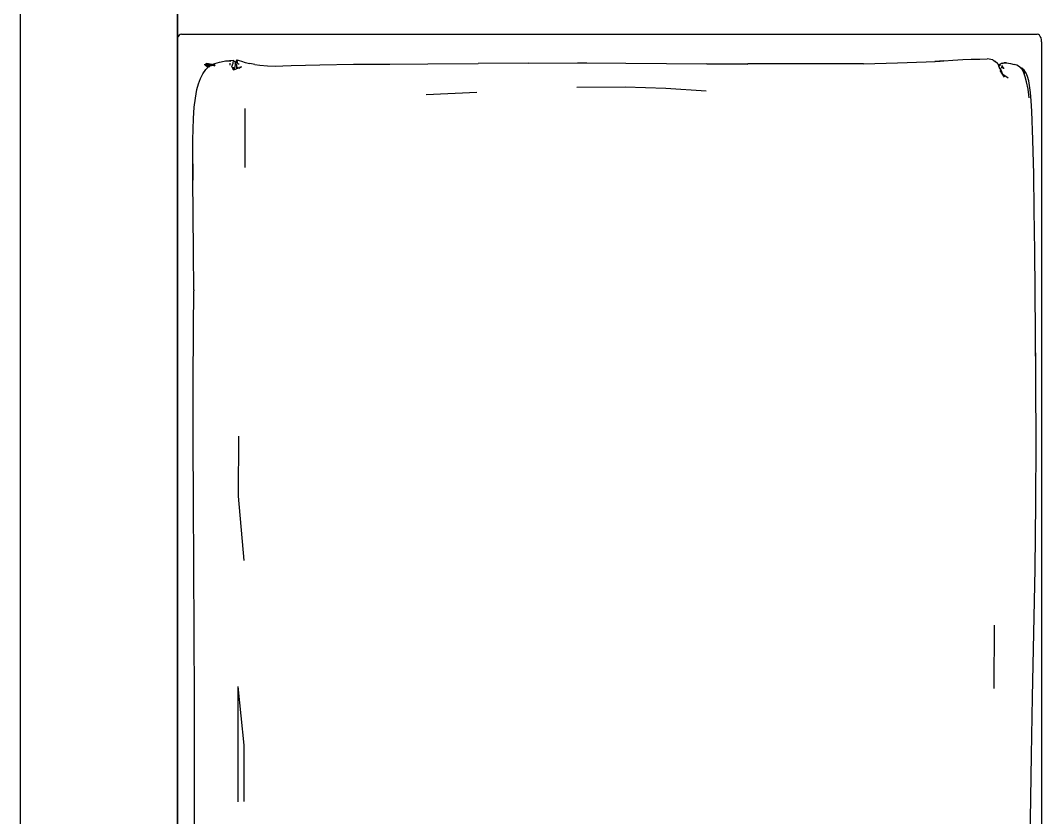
# Model space of a CAD drawing. Header units: millimetres. Extents: x -41292 to 298682, y -22072 to 33155.
# Drawn here: x 25145 to 26444, y 2653 to 3668 of the extents above; entities that cross this region are included whole.
import ezdxf

# ---------------------------------------------------------------- set-up
doc = ezdxf.new("R2010")
doc.units = ezdxf.units.MM
doc.layers.add('벽1', color=2, linetype='Continuous')

# ---------------------------------------------------------------- blocks, each defined once
blk = doc.blocks.new('AHSISHEUD')
for p, q in [((25772, 18908.7), (25772, 24198.7)), ((25972, 21348.7), (25972, 21293.8)), ((25972.9, 21295.8), (25972, 21293.8)), ((25974.1, 21297.4), (25972.9, 21295.8)), ((25975.4, 21298.3), (25974.1, 21297.4)), ((25976.8, 21298.7), (25975.4, 21298.3)), ((25976.8, 21298.7), (27065.8, 21298.7)), ((27067.2, 21298.3), (27065.8, 21298.7)), ((27068.6, 21297.4), (27067.2, 21298.3)), ((27069.7, 21295.8), (27068.6, 21297.4)), ((27070.6, 21293.8), (27069.7, 21295.8)), ((25972, 21293.8), (25972, 19263.5)), ((27071.1, 21291.5), (27070.6, 21293.8)), ((27071.3, 21289), (27071.1, 21291.5)), ((27071.3, 21289), (27071.3, 20008.7)), ((26006.1, 21259.9), (26008.2, 21260.7)), ((26006.1, 21259.9), (26012.2, 21257.7)), ((26010.6, 21256.3), (26006.1, 21259.9)), ((26010.5, 21256.2), (26006.1, 21259.9)), ((26006.1, 21259.9), (26007.6, 21259.8)), ((26008.2, 21260.7), (26007.6, 21259.8)), ((26007.6, 21259.8), (26008.3, 21260.7)), ((26007.6, 21259.8), (26007.9, 21259.7)), ((26007.8, 21253.6), (26010.5, 21256.2)), ((26007.9, 21259.7), (26008.8, 21259.6)), ((26008.3, 21260.7), (26008.2, 21260.7)), ((26008.3, 21260.7), (26008.9, 21261.4)), ((26009.4, 21260.1), (26008.3, 21260.7)), ((26009.3, 21260.2), (26008.3, 21260.7)), ((26009.2, 21260.5), (26008.3, 21260.7)), ((26008.8, 21259.6), (26008.9, 21259.6)), ((26016.2, 21259.9), (26008.9, 21261.4)), ((26009.2, 21260.5), (26008.9, 21261.4)), ((26008.9, 21261.4), (26010, 21260.3)), ((26010.4, 21260.9), (26008.9, 21261.4)), ((26009.8, 21260.3), (26008.9, 21261.4)), ((26010.4, 21260.6), (26008.9, 21261.4)), ((26008.9, 21261.4), (26010.4, 21260.8)), ((26011.1, 21259.4), (26008.9, 21261.4)), ((26008.9, 21259.6), (26009.3, 21259.6)), ((26009.3, 21260.2), (26009.2, 21260.5)), ((26009.8, 21260.3), (26009.2, 21260.5)), ((26009.4, 21260.1), (26009.3, 21260.2)), ((26009.8, 21260), (26009.3, 21260.2)), ((26009.3, 21259.6), (26009.6, 21259.5)), ((26009.4, 21260.1), (26009.5, 21260)), ((26009.6, 21259.5), (26009.4, 21260.1)), ((26009.5, 21260), (26010.4, 21259.6)), ((26010.2, 21259.6), (26009.5, 21260)), ((26009.5, 21260), (26009.8, 21260)), ((26009.6, 21259.5), (26010.5, 21259.4)), ((26009.6, 21259.5), (26009.6, 21259.5)), ((26009.6, 21259.5), (26010.6, 21259.5)), ((26010.1, 21260), (26009.8, 21260.3)), ((26010, 21260.3), (26009.8, 21260.3)), ((26010.6, 21259.6), (26009.8, 21260)), ((26009.8, 21260), (26010.1, 21260)), ((26010, 21260.3), (26010, 21260.3)), ((26010, 21260.3), (26010.2, 21260)), ((26010, 21260.3), (26010.1, 21260.3)), ((26010.1, 21260.3), (26010.4, 21260)), ((26010.4, 21260.2), (26010.1, 21260.3)), ((26010.1, 21260), (26010.2, 21260)), ((26010.4, 21259.6), (26010.1, 21260)), ((26010.2, 21260), (26010.3, 21260)), ((26010.2, 21259.6), (26010.6, 21259.5)), ((26010.5, 21259.4), (26010.2, 21259.6)), ((26010.3, 21260), (26010.5, 21259.8)), ((26010.3, 21260), (26010.4, 21260)), ((26010.5, 21260.9), (26010.4, 21260.9)), ((26010.4, 21260.8), (26010.4, 21260.9)), ((26010.4, 21260.9), (26010.5, 21260.7)), ((26010.4, 21260.6), (26010.4, 21260.8)), ((26010.4, 21260.8), (26010.5, 21260.7)), ((26010.4, 21260.2), (26010.4, 21260.6)), ((26010.6, 21260.5), (26010.4, 21260.6)), ((26010.5, 21260), (26010.4, 21260.2)), ((26010.7, 21260.1), (26010.4, 21260.2)), ((26010.4, 21260), (26010.5, 21260)), ((26010.5, 21259.6), (26010.4, 21259.6)), ((26010.4, 21259.6), (26010.4, 21259.6)), ((26015, 21259.6), (26010.5, 21260.9)), ((26014.4, 21259.7), (26010.5, 21260.9)), ((26010.5, 21260.9), (26013.1, 21259.8)), ((26010.5, 21260.7), (26012.8, 21259.8)), ((26010.5, 21260.7), (26010.6, 21260.5)), ((26010.5, 21259.9), (26010.5, 21260)), ((26010.5, 21260), (26010.8, 21260)), ((26010.5, 21259.8), (26010.5, 21259.9)), ((26010.5, 21259.9), (26010.7, 21259.7)), ((26010.5, 21259.8), (26010.5, 21259.8)), ((26010.5, 21259.8), (26010.5, 21259.7)), ((26010.6, 21259.8), (26010.5, 21259.7)), ((26010.5, 21259.7), (26010.5, 21259.7)), ((26010.5, 21259.7), (26010.6, 21259.6)), ((26010.6, 21259.5), (26010.5, 21259.6)), ((26010.5, 21259.4), (26010.6, 21259.5)), ((26010.5, 21256.2), (26010.6, 21256.3)), ((26011, 21255.8), (26010.5, 21256.2)), ((26011.7, 21259.9), (26010.6, 21260.5)), ((26010.6, 21260.5), (26010.7, 21260.1)), ((26010.7, 21259.7), (26010.6, 21259.8)), ((26010.6, 21259.6), (26010.6, 21259.6)), ((26010.6, 21259.6), (26010.6, 21259.5)), ((26010.7, 21259.6), (26010.6, 21259.6)), ((26010.6, 21259.5), (26010.6, 21259.4)), ((26010.6, 21259.5), (26010.7, 21259.4)), ((26010.6, 21259.5), (26010.6, 21259.5)), ((26010.6, 21259.5), (26010.7, 21259.5)), ((26010.6, 21259.4), (26010.7, 21259.4)), ((26010.6, 21256.3), (26011.5, 21257.3)), ((26011.1, 21255.9), (26010.6, 21256.3)), ((26010.7, 21260.1), (26010.8, 21260)), ((26011.7, 21259.9), (26010.7, 21260.1)), ((26010.7, 21259.7), (26010.8, 21259.6)), ((26010.9, 21259.6), (26010.7, 21259.7)), ((26010.7, 21259.6), (26010.8, 21259.6)), ((26010.7, 21259.6), (26010.7, 21259.6)), ((26010.9, 21259.4), (26010.7, 21259.6)), ((26010.7, 21259.5), (26010.7, 21259.6)), ((26010.7, 21259.6), (26010.9, 21259.5)), ((26010.7, 21259.6), (26010.7, 21259.6)), ((26010.7, 21259.6), (26010.7, 21259.5)), ((26010.8, 21259.4), (26010.7, 21259.5)), ((26010.7, 21259.4), (26010.8, 21259.4)), ((26010.8, 21260), (26010.9, 21259.6)), ((26010.8, 21260), (26011.7, 21259.9)), ((26010.8, 21259.6), (26010.9, 21259.5)), ((26010.8, 21259.6), (26010.9, 21259.6)), ((26010.8, 21259.4), (26010.9, 21259.4)), ((26010.9, 21259.6), (26011, 21259.5)), ((26010.9, 21259.6), (26010.9, 21259.6)), ((26011.1, 21259.6), (26010.9, 21259.6)), ((26010.9, 21259.5), (26011, 21259.5)), ((26010.9, 21259.4), (26010.9, 21259.4)), ((26010.9, 21259.4), (26011, 21259.4)), ((26010.9, 21259.4), (26010.9, 21259.4)), ((26011, 21259.5), (26011, 21259.4)), ((26011.1, 21259.4), (26011, 21259.5)), ((26011, 21259.4), (26011, 21259.4)), ((26011, 21259.4), (26011.1, 21259.4)), ((26011, 21259.4), (26011.1, 21259.4)), ((26012.1, 21259.3), (26011.1, 21259.6)), ((26011.1, 21259.6), (26012.4, 21259.5)), ((26011.1, 21259.4), (26011.1, 21259.4)), ((26011.1, 21259.4), (26011.1, 21259.4)), ((26011.1, 21259.4), (26011.2, 21259.4)), ((26011.1, 21259.4), (26011.2, 21259.4)), ((26011.1, 21259.4), (26011.1, 21259.4)), ((26011.2, 21259.4), (26011.2, 21259.4)), ((26011.2, 21259.4), (26012.1, 21259.3)), ((26011.5, 21257.3), (26012.2, 21257.7)), ((26011.8, 21259.9), (26011.7, 21259.9)), ((26011.7, 21259.9), (26011.7, 21259.9)), ((26012.4, 21259.5), (26011.8, 21259.9)), ((26011.8, 21259.9), (26012.8, 21259.8)), ((26013.3, 21259.5), (26011.8, 21259.9)), ((26012.3, 21259.2), (26012.1, 21259.3)), ((26012.2, 21257.7), (26014.3, 21259)), ((26012.2, 21257.7), (26013, 21257.4)), ((26012.3, 21259.2), (26013.1, 21259.1)), ((26012.4, 21259.5), (26013.3, 21259.5)), ((26013.1, 21259.1), (26012.4, 21259.5)), ((26012.8, 21259.8), (26013.1, 21259.8)), ((26012.8, 21259.8), (26013.6, 21259.5)), ((26013.1, 21259.8), (26013.2, 21259.8)), ((26013.1, 21259.1), (26013.6, 21259.1)), ((26013.2, 21259.8), (26014.4, 21259.7)), ((26013.2, 21259.8), (26013.8, 21259.5)), ((26013.3, 21259.5), (26013.6, 21259.5)), ((26013.9, 21259.4), (26013.3, 21259.5)), ((26013.6, 21259.5), (26013.8, 21259.5)), ((26013.6, 21259.5), (26013.9, 21259.4)), ((26014, 21259.1), (26013.6, 21259.1)), ((26013.6, 21259.1), (26013.6, 21259.1)), ((26013.6, 21259.1), (26014.3, 21259)), ((26013.8, 21259.5), (26013.8, 21259.5)), ((26013.8, 21259.5), (26014.9, 21259.4)), ((26013.8, 21259.5), (26014.3, 21259.3)), ((26013.9, 21259.4), (26014.4, 21259.1)), ((26014.3, 21259.3), (26013.9, 21259.4)), ((26014.4, 21259.1), (26014, 21259.1)), ((26014.4, 21259.2), (26014.3, 21259.3)), ((26014.3, 21259), (26014.4, 21259.1)), ((26014.3, 21259), (26014.8, 21258.9)), ((26015, 21259.5), (26014.4, 21259.7)), ((26014.4, 21259.7), (26015, 21259.6)), ((26014.5, 21259.2), (26014.4, 21259.2)), ((26014.4, 21259.1), (26014.5, 21259.2)), ((26014.4, 21259.1), (26014.4, 21259.1)), ((26014.4, 21259.1), (26014.4, 21259.1)), ((26014.4, 21259.1), (26014.5, 21259.1)), ((26014.5, 21259.1), (26014.4, 21259.1)), ((26014.5, 21259.2), (26014.9, 21259.4)), ((26014.5, 21259.2), (26014.6, 21259.1)), ((26014.6, 21259.1), (26014.5, 21259.1)), ((26014.8, 21258.9), (26014.5, 21259.1)), ((26014.6, 21259.1), (26014.7, 21259.1)), ((26014.7, 21259.1), (26014.8, 21259)), ((26014.9, 21259.1), (26014.7, 21259.1)), ((26014.8, 21259), (26014.9, 21259)), ((26014.8, 21258.9), (26014.9, 21258.9)), ((26014.9, 21259.4), (26015, 21259.5)), ((26014.9, 21259.4), (26015.2, 21259.4)), ((26015.2, 21259), (26014.9, 21259.1)), ((26015.2, 21259.1), (26014.9, 21259.1)), ((26014.9, 21259), (26015, 21258.9)), ((26015, 21259), (26014.9, 21259)), ((26014.9, 21258.9), (26015, 21258.9)), ((26015.2, 21259.5), (26015, 21259.6)), ((26015, 21259.6), (26015.3, 21259.6)), ((26015, 21259.5), (26015.2, 21259.5)), ((26015.2, 21259.4), (26015, 21259.5)), ((26015.1, 21259), (26015, 21259)), ((26015, 21259), (26015, 21258.9)), ((26015.2, 21259.5), (26015.3, 21259.6)), ((26015.6, 21259.4), (26015.2, 21259.5)), ((26015.5, 21259.3), (26015.2, 21259.4)), ((26015.2, 21259.4), (26015.6, 21259.4)), ((26015.3, 21259.6), (26016.2, 21259.9)), ((26015.3, 21259.6), (26020, 21259.2)), ((26015.9, 21259.4), (26020, 21259.2)), ((26016.6, 21259.1), (26016.1, 21259.3)), ((26016.2, 21259.9), (26019.4, 21261.2)), ((26020, 21259.2), (26016.2, 21259.9)), ((26016.6, 21259.1), (26016.4, 21259.1)), ((26020, 21259.2), (26016.6, 21259.1)), ((26018.7, 21258.5), (26016.6, 21259.1)), ((26017.1, 21258.8), (26017, 21258.9)), ((26017.3, 21258.8), (26017.1, 21258.8)), ((26017.2, 21258.7), (26017.3, 21258.8)), ((26017.3, 21258.8), (26017.4, 21258.7)), ((26018.5, 21258.4), (26018.7, 21258.5)), ((26018.7, 21258.5), (26020, 21259.2)), ((26018.9, 21258.5), (26018.7, 21258.5)), ((26019.4, 21261.2), (26025.3, 21262.8)), ((26025.3, 21262.8), (26027.5, 21263.3)), ((26027.5, 21263.3), (26033.1, 21264.6)), ((26033.1, 21264.6), (26038.3, 21264.9)), ((26038.8, 21264.8), (26038, 21264.7)), ((26038, 21264.7), (26039.8, 21264.4)), ((26038.8, 21264.8), (26038.3, 21264.9)), ((26038.4, 21261.6), (26038.5, 21259.5)), ((26038.5, 21259.5), (26038.5, 21259.3)), ((26043.1, 21265), (26038.8, 21264.8)), ((26040.2, 21264.5), (26038.8, 21264.8)), ((26041, 21257.6), (26042.6, 21261.9)), ((26041.5, 21256.7), (26041, 21257.6)), ((26042, 21257.1), (26041.5, 21256.7)), ((26042.3, 21255), (26041.5, 21256.7)), ((26042.6, 21261.9), (26043.1, 21265)), ((26042.7, 21256.7), (26042.8, 21255.6)), ((26043.1, 21265), (26045.6, 21262.5)), ((26044.7, 21255.5), (26045.6, 21259.5)), ((26045.4, 21261.3), (26044.9, 21261.1)), ((26045.4, 21261.3), (26045.2, 21260.3)), ((26045.3, 21260.1), (26045.6, 21260.4)), ((26045.6, 21262.5), (26045.4, 21261.3)), ((26045.6, 21261.4), (26045.4, 21261.3)), ((26045.6, 21262.5), (26047.7, 21265.8)), ((26045.6, 21261.4), (26045.6, 21262.5)), ((26046.7, 21261.9), (26045.6, 21262.5)), ((26045.6, 21260.4), (26045.6, 21261.4)), ((26045.6, 21259.5), (26045.6, 21260.4)), ((26047.2, 21262.1), (26046.7, 21261.9)), ((26046.9, 21261.8), (26046.7, 21261.9)), ((26046.9, 21261.8), (26047.2, 21262.1)), ((26047.1, 21261.7), (26046.9, 21261.8)), ((26047, 21256.9), (26046.9, 21254.4)), ((26046.9, 21256.9), (26047, 21256.9)), ((26047.1, 21260.5), (26047, 21258.1)), ((26047, 21256.9), (26048, 21257.3)), ((26047.2, 21262.1), (26047.1, 21261.7)), ((26048.1, 21261.2), (26047.1, 21261.7)), ((26047.7, 21265.8), (26047.2, 21262.1)), ((26047.7, 21265.8), (26050.2, 21265.2)), ((26048.1, 21261.2), (26047.7, 21265.8)), ((26048.3, 21257), (26048, 21255.5)), ((26048.5, 21255.3), (26049, 21256.6)), ((26049.4, 21261.5), (26049.1, 21260.3)), ((26049.5, 21261.5), (26049.4, 21260.1)), ((26049.5, 21256.1), (26049.6, 21255.1)), ((26050.2, 21265.2), (26053.5, 21264.1)), ((26050.5, 21255.5), (26053.2, 21257)), ((26053.2, 21257), (26050.7, 21256.4)), ((26053.5, 21264.1), (26058.1, 21262.6)), ((26058.1, 21262.6), (26063.8, 21261.2)), ((26070.5, 21259.9), (26063.8, 21261.2)), ((26070.5, 21259.9), (26076.8, 21259)), ((26076.8, 21259), (26086.5, 21258.2)), ((26086.5, 21258.2), (26096.2, 21258)), ((26096.2, 21258), (26106.1, 21258.3)), ((26106.1, 21258.3), (26116.6, 21258.7)), ((26116.6, 21258.7), (26153.2, 21259.8)), ((26153.2, 21259.8), (26195.7, 21260.3)), ((26195.7, 21260.3), (26242, 21260.6)), ((26242, 21260.6), (26290.4, 21260.8)), ((26290.4, 21260.8), (26354.5, 21261.2)), ((26417.9, 21261.8), (26354.5, 21261.2)), ((26417.9, 21261.8), (26480.9, 21262)), ((26480.9, 21262), (26492.6, 21262)), ((26481.1, 21262), (26482.4, 21262)), ((26482.6, 21262), (26482.4, 21262)), ((26492.6, 21262), (26542.3, 21261.9)), ((26492.6, 21262), (26542.2, 21261.6)), ((26542.3, 21261.9), (26594.2, 21261.5)), ((26594.2, 21261.5), (26645.4, 21261)), ((26645.4, 21261), (26670.5, 21260.7)), ((26697.2, 21260.5), (26645.6, 21260.7)), ((26645.6, 21260.7), (26670.5, 21260.7)), ((26670.5, 21260.7), (26697.4, 21260.8)), ((26670.5, 21260.7), (26697.2, 21260.5)), ((26798.2, 21260.8), (26697.4, 21260.8)), ((26844.8, 21261.1), (26798.2, 21260.8)), ((26844.8, 21261.1), (26887.8, 21262.1)), ((26887.8, 21262.1), (26924.3, 21263.3)), ((26924.3, 21263.3), (26935.8, 21263.9)), ((26946.8, 21264.5), (26935.7, 21263.7)), ((26935.7, 21263.7), (26942.3, 21264.2)), ((26935.8, 21263.9), (26942.3, 21264.2)), ((26942.3, 21264.2), (26946.8, 21264.6)), ((26942.3, 21264.2), (26946.8, 21264.5)), ((26946.8, 21264.6), (26958.2, 21265.4)), ((26958.2, 21265.4), (26971, 21266.2)), ((26971, 21266.2), (26981.8, 21266.7)), ((26981.8, 21266.7), (26989.9, 21266.9)), ((26989.9, 21266.9), (26992.4, 21267)), ((26992.4, 21267), (26992.7, 21267)), ((26992.7, 21267), (27001.9, 21267.1)), ((27009.3, 21265.8), (27001.9, 21267.1)), ((27009.3, 21265.8), (27012.3, 21263.7)), ((27015.5, 21260.9), (27012.3, 21263.7)), ((27016.3, 21259.4), (27015.5, 21260.9)), ((27016.3, 21259.4), (27016, 21258.7)), ((27016.1, 21258.7), (27016.3, 21259.4)), ((27016.5, 21259.8), (27016.3, 21259.4)), ((27016.9, 21258.4), (27016.3, 21259.4)), ((27016.5, 21259.8), (27019.7, 21261.4)), ((27017.6, 21260.1), (27016.5, 21259.8)), ((27016.5, 21258.1), (27016.9, 21258.4)), ((27016.7, 21257.8), (27017, 21258.1)), ((27016.9, 21258.4), (27018.2, 21259.3)), ((27017, 21258.1), (27016.9, 21258.4)), ((27017.9, 21258.6), (27017, 21258.1)), ((27019.9, 21252.8), (27017, 21258.1)), ((27017.3, 21256.4), (27017.3, 21256.3)), ((27017.8, 21255.7), (27017.3, 21256.4)), ((27017.3, 21256.4), (27017.3, 21256.4)), ((27019.1, 21259.3), (27017.6, 21260.1)), ((27018.2, 21259.3), (27017.9, 21258.6)), ((27017.9, 21258.6), (27019.1, 21259.3)), ((27019.7, 21261.4), (27021.8, 21261.8)), ((27021.6, 21261.8), (27019.7, 21261.4)), ((27022.7, 21261.7), (27019.7, 21261.4)), ((27021.7, 21257.6), (27020.7, 21257.5)), ((27020.7, 21257.5), (27020.9, 21255.2)), ((27020.7, 21255.3), (27020.7, 21257.5)), ((27021.7, 21257.6), (27021, 21258.8)), ((27023, 21261.7), (27021.4, 21260.7)), ((27021.6, 21261.8), (27021.8, 21261.8)), ((27023.4, 21255), (27021.7, 21257.6)), ((27021.8, 21261.8), (27022.1, 21261.9)), ((27022.1, 21261.9), (27023.8, 21262.2)), ((27022.1, 21261.9), (27026.5, 21262.2)), ((27026.5, 21262.2), (27023.8, 21262.2)), ((27026.5, 21262.2), (27031.7, 21261.2)), ((27031.7, 21261.2), (27036.3, 21260)), ((27040, 21259.1), (27036.3, 21260)), ((27043.3, 21257.2), (27040, 21259.1)), ((27043.3, 21257.2), (27044.1, 21256.6)), ((27043.5, 21257), (27043.3, 21257.2)), ((27043.5, 21257), (27043.6, 21256.9)), ((27044.1, 21256.3), (27043.6, 21256.9)), ((27044.1, 21256.6), (27046, 21255.5)), ((27044.1, 21256.6), (27046, 21255.2)), ((27044.6, 21256), (27044.1, 21256.3)), ((27046.2, 21254), (27044.1, 21256.3)), ((26001.2, 21242.4), (26004, 21248.1)), ((26004, 21248.1), (26007.8, 21253.6)), ((26042.3, 21255), (26043.5, 21255.5)), ((26042.7, 21254.1), (26042.3, 21255)), ((26042.7, 21254.1), (26044.1, 21255)), ((26042.9, 21253.6), (26042.7, 21254.1)), ((26043.5, 21255.5), (26042.9, 21255.5)), ((26042.9, 21253.6), (26043.5, 21253.9)), ((26043.1, 21253.4), (26042.9, 21253.6)), ((26043.1, 21253.4), (26046.8, 21254.4)), ((26043.1, 21253.4), (26043.5, 21253.9)), ((26043.5, 21255.5), (26044.2, 21255.8)), ((26044.6, 21255.4), (26043.5, 21255.5)), ((26043.5, 21253.9), (26044.6, 21255.4)), ((26044.6, 21255.4), (26044.7, 21255.5)), ((26044.8, 21255.5), (26044.8, 21255.5)), ((26048, 21255.5), (26047.4, 21255.6)), ((26048, 21255.5), (26047.8, 21254.7)), ((26048.5, 21255.3), (26048, 21255.5)), ((26048.3, 21254.8), (26048.5, 21255.3)), ((26049.3, 21255.1), (26048.5, 21255.3)), ((26050.2, 21255.3), (26050.4, 21255.4)), ((27019.9, 21252.8), (27017.8, 21255.7)), ((27020.7, 21249), (27018.5, 21252.2)), ((27020.7, 21250.7), (27019.9, 21252.8)), ((27020.7, 21249), (27020.7, 21250.7)), ((27022, 21247.3), (27020.7, 21250.7)), ((27024.2, 21243.8), (27020.7, 21249)), ((27028.7, 21242.6), (27022, 21247.3)), ((27024.2, 21243.8), (27022, 21247.3)), ((27023.4, 21255), (27022.8, 21254.9)), ((27023.6, 21254.8), (27023.4, 21255)), ((27046, 21255.5), (27046, 21255.2)), ((27049.2, 21252.9), (27046, 21255.5)), ((27046, 21255.2), (27049.2, 21252.9)), ((27046.1, 21254.5), (27046.2, 21254)), ((27046.4, 21253.7), (27046.2, 21254)), ((27048.6, 21249.5), (27046.4, 21253.7)), ((27046.4, 21253.7), (27049.2, 21251.3)), ((27049.1, 21248.2), (27048.6, 21249.5)), ((27049.1, 21250.2), (27049.1, 21249)), ((27049.1, 21248.7), (27049.1, 21248.2)), ((27050.6, 21244.2), (27049.1, 21248.2)), ((27051.9, 21248.9), (27049.2, 21252.9)), ((27049.2, 21251.5), (27049.2, 21251.3)), ((27049.2, 21251.3), (27051.9, 21248.9)), ((27052.3, 21238), (27050.6, 21244.2)), ((27053.6, 21244.6), (27051.9, 21248.9)), ((27054.9, 21239.4), (27053.6, 21244.6)), ((25996.7, 21228.1), (25998.8, 21235.6)), ((25998.8, 21235.6), (26001.2, 21242.4)), ((26480.1, 21231), (26541.6, 21231.6)), ((26541.6, 21231.6), (26593.4, 21229.7)), ((27054.1, 21228.6), (27052.3, 21238)), ((27056, 21233.5), (27054.9, 21239.4)), ((27057.2, 21224.4), (27056, 21233.5)), ((25993.2, 21205.6), (25994.6, 21217.1)), ((25994.6, 21217.1), (25996.7, 21228.1)), ((26288.4, 21221.9), (26352.7, 21224.9)), ((26593.4, 21229.7), (26644.4, 21226.6)), ((27055.6, 21217.6), (27054.1, 21228.6)), ((27058.1, 21213.6), (27057.2, 21224.4)), ((25992.2, 21191.2), (25993.2, 21205.6)), ((26057.8, 21167.7), (26058, 21204.1)), ((27058.9, 21200.6), (27058.1, 21213.6)), ((25991.6, 21164), (25992.2, 21191.2)), ((27060.2, 21164.3), (27058.9, 21200.6)), ((26058, 21128.9), (26057.8, 21167.7)), ((25991.4, 21155), (25991.6, 21164)), ((25991.4, 21155), (25991.4, 21154.6)), ((25991.7, 21112.9), (25991.4, 21154.6)), ((25991.5, 21113.4), (25991.4, 21154.6)), ((27061.3, 21120.4), (27060.2, 21164.3)), ((25992, 21070.5), (25991.5, 21113.4)), ((27062, 21074.5), (27061.3, 21120.4)), ((27062.7, 21022), (27062, 21074.5)), ((25992.4, 21020.9), (25992, 21070.5)), ((25992.6, 20973.3), (25992.4, 21020.9)), ((27063.1, 20972.5), (27062.7, 21022)), ((25992.3, 20924.1), (25992.6, 20971.9)), ((25992.6, 20973.3), (25992.6, 20972.7)), ((25992.6, 20972.7), (25992.6, 20971.9)), ((27063.9, 20860.8), (27063.1, 20972.5)), ((25992, 20853.1), (25992.3, 20924.1)), ((27063.9, 20860.8), (27063.4, 20925.7)), ((27063.9, 20853.6), (27063.9, 20860.8)), ((27064.3, 20779.2), (27063.9, 20853.6)), ((25991.9, 20780.1), (25992, 20853.1)), ((25992.1, 20704.3), (25991.9, 20780.1)), ((26049.6, 20710.5), (26049.8, 20787)), ((27064.2, 20702), (27064.3, 20779.2)), ((26056.8, 20628.6), (26049.6, 20710.5)), ((25992.5, 20621), (25992.1, 20704.3)), ((27063.1, 20618.1), (27064.2, 20702)), ((25993.2, 20537.8), (25992.5, 20621)), ((27059.7, 20454.5), (27063.1, 20618.1)), ((27011, 20465.8), (27011.3, 20546.4)), ((25993.1, 20535.6), (25993.2, 20537.8)), ((25993.6, 20453.3), (25993.1, 20535.6)), ((26049.2, 20321.4), (26049.3, 20468)), ((26056.9, 20393.5), (26049.3, 20468)), ((25993.7, 20377.3), (25993.6, 20453.3)), ((27058.4, 20380.9), (27059.7, 20454.5)), ((26056.6, 20321.6), (26056.9, 20393.5)), ((25993.5, 20236.5), (25993.7, 20377.3)), ((27056.3, 20244.6), (27058.4, 20380.9))]:
    blk.add_line(p, q)

msp = doc.modelspace()

# ---------------------------------------------------------------- linework, layer by layer
at = {"layer": '벽1'}
for p, q in [((25144.67, 1260.58), (25144.67, 6550.58)), ((25344.67, 1460.58), (25344.67, 6350.58))]:
    msp.add_line(p, q, dxfattribs=at)

# ---------------------------------------------------------------- block references
msp.add_blockref('AHSISHEUD', (-627.37, -17648.09))

doc.saveas('drawing.dxf')
